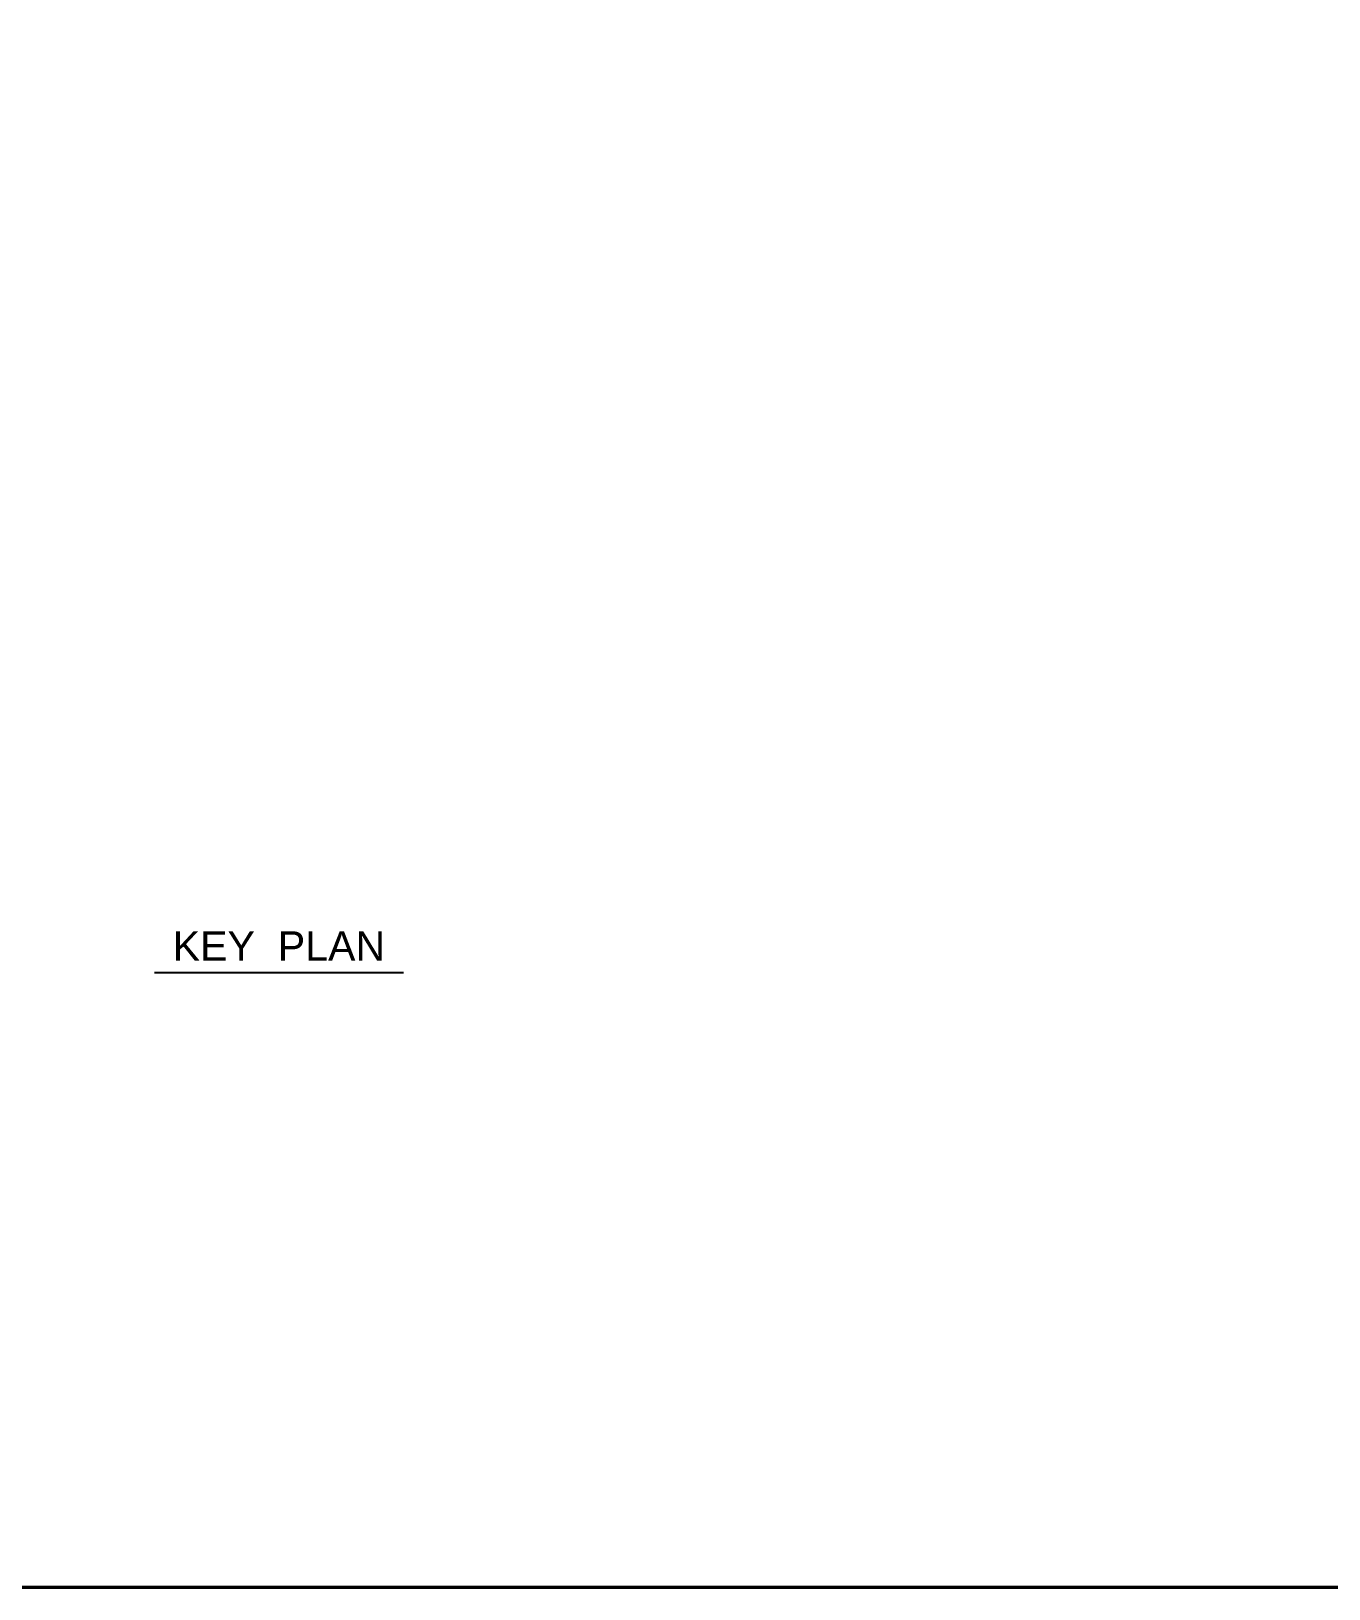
# Paper-space layout 'COV-01' of a CAD drawing. Header units: metres. Extents: x -2 to 425, y -2 to 273.
# Drawn here: x 190.7 to 301, y 1.7 to 134 of the extents above; entities that cross this region are included whole.
import ezdxf
from ezdxf.enums import TextEntityAlignment as Align

# ---------------------------------------------------------------- set-up
doc = ezdxf.new("R2010")
doc.units = ezdxf.units.M
doc.header["$LTSCALE"] = 0.21
doc.styles.add('DIMS_Span', font='Arial.ttf')
doc.styles.get("Standard").update_dxf_attribs({"font": 'Arial.ttf'})

# ---------------------------------------------------------------- blocks, each defined once
blk = doc.blocks.new('Alectra B Size Cover')
at = {"const_width": 0.262}
blk.add_lwpolyline([(421.94, 267.64), (421.94, 0), (0, 0), (0, 267.64)], close=True, dxfattribs=at)
at = {"style": 'DIMS_Span'}
for tag, height, p in [('PROJECT_NAME', 1.5, (393.67, 31.45)), ('PROJECT_TYPE', 1.5, (393.76, 29.24)), ('MUNICIPALITY', 2, (393.74, 25.21)), ('DRAWING_TYPE', 1.5, (393.76, 21.48)), ('SCALE', 1.68, (406.09, 15.1)), ('PROJECT_WORK_ORDER', 1.68, (376.26, 14.95)), ('PROJECT_TECHNICIAN', 1.68, (376.26, 8.91)), ('DESIGN_DATE', 1.68, (406.2, 8.93)), ('DRAWING_NUMBER', 2, (384.7, 2.53))]:
    blk.add_attdef(tag, text='', height=height, dxfattribs=at).set_placement(p, align=Align.MIDDLE_CENTER)
blk.add_attdef('SHEET', text='', height=1.54).set_placement((412.55, 0.97), align=Align.BOTTOM_RIGHT)
blk.add_attdef('SHEET_MAX', text='', height=1.54).set_placement((416.23, 1.03), align=Align.BOTTOM_LEFT)

psp = doc.layouts.new('COV-01')

# ---------------------------------------------------------------- linework, layer by layer
psp.add_line((201.2, 54.06), (222.34, 54.06))

# ---------------------------------------------------------------- block references
psp.add_blockref('Alectra B Size Cover', (0.8, 1.82))

# ---------------------------------------------------------------- texts
psp.add_text('KEY  PLAN', height=2.5).set_placement((211.77, 55.06), align=Align.CENTER)

doc.saveas('drawing.dxf')
